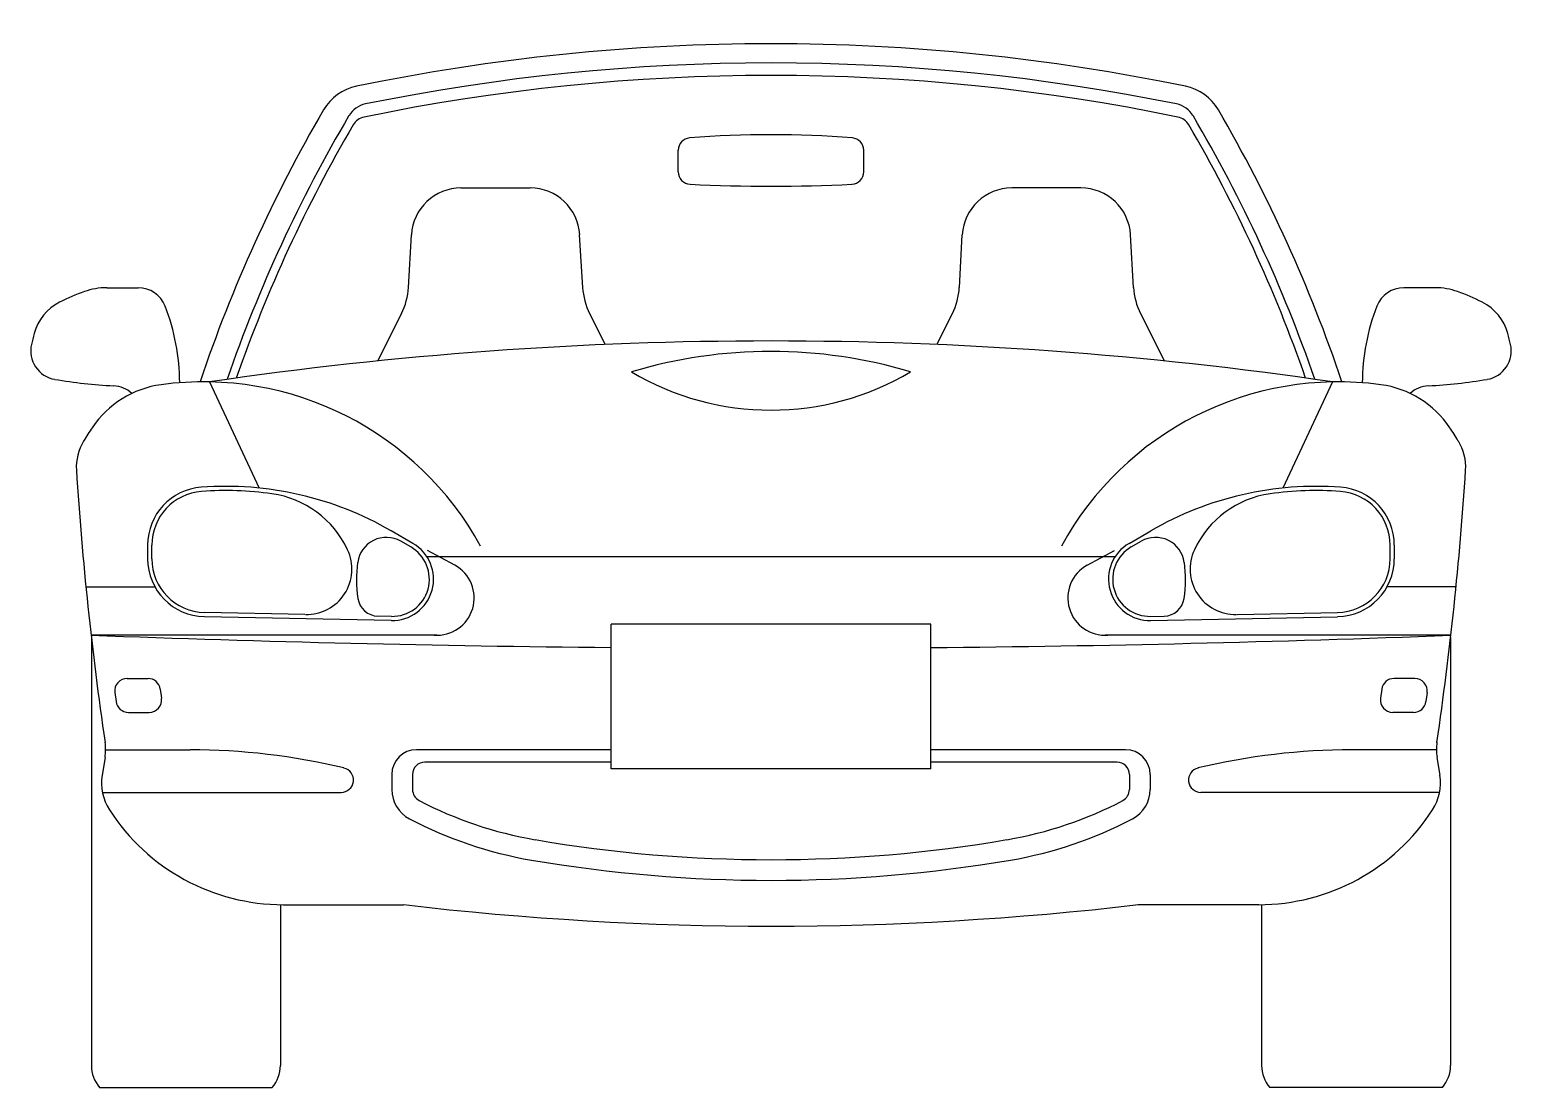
# Model space of a CAD drawing. Header units: millimetres. Extents: x 10313 to 12670, y 15204 to 16885.
import ezdxf

# ---------------------------------------------------------------- set-up
doc = ezdxf.new("R2010")
doc.units = ezdxf.units.MM

msp = doc.modelspace()

# ---------------------------------------------------------------- linework, layer by layer
for p, q in [((11343.9, 16658.8), (11343.9, 16693.1)), ((11639, 16658.8), (11639, 16693.1)), ((10998.5, 16633.3), (11108.4, 16633.3)), ((11984.4, 16633.3), (11874.5, 16633.3)), ((10915, 16475), (10919.7, 16558.8)), ((11192, 16475), (11187.2, 16558.8)), ((11791, 16475), (11795.7, 16558.8)), ((12068, 16475), (12063.2, 16558.8)), ((10435.2, 16474.6), (10485.1, 16474.6)), ((12547.7, 16474.6), (12497.8, 16474.6)), ((10903.8, 16433.5), (10865.8, 16358.1)), ((11203.1, 16433.5), (11227.9, 16384.3)), ((11779.8, 16433.5), (11755, 16384.3)), ((12079.1, 16433.5), (12117.1, 16358.1)), ((10598.6, 16325), (10677.5, 16156.1)), ((12384.3, 16325), (12305.4, 16156.1)), ((10922, 16068.2), (10887.3, 16088.2)), ((12061, 16068.2), (12095.6, 16088.2)), ((10500.3, 16043.8), (10500.3, 16065.6)), ((10506.9, 16043.8), (10506.9, 16065.6)), ((10918.7, 16062.5), (10902.8, 16071.7)), ((10988.6, 16033.4), (10945.3, 16056.9)), ((11994.3, 16033.4), (12037.6, 16056.9)), ((12064.2, 16062.5), (12080.1, 16071.7)), ((12476.1, 16043.8), (12476.1, 16065.6)), ((12482.7, 16043.8), (12482.7, 16065.6)), ((12038.5, 16046.7), (10944.5, 16046.7)), ((10402, 15999.4), (10511.7, 15999.4)), ((12580.9, 15999.4), (12471.3, 15999.4)), ((10887.7, 15945.5), (10590.4, 15951.7)), ((10750, 15955), (10590.6, 15958.3)), ((10887.8, 15952.1), (10866.3, 15952.5)), ((11745.6, 15939.7), (11237.3, 15939.7)), ((11237.3, 15709.8), (11237.3, 15939.7)), ((11745.6, 15709.8), (11745.6, 15939.7)), ((12095.1, 15952.1), (12116.6, 15952.5)), ((12095.2, 15945.5), (12392.5, 15951.7)), ((12233, 15955), (12392.4, 15958.3)), ((10960.3, 15922.3), (10410.3, 15922.3)), ((10410.7, 15918.6), (10410.7, 15238.3)), ((12572.7, 15922.3), (12022.7, 15922.3)), ((12572.2, 15918.6), (12572.2, 15238.3)), ((10467.6, 15853.5), (10500.8, 15853.5)), ((12515.3, 15853.5), (12482.2, 15853.5)), ((10448.1, 15831.2), (10450, 15816.6)), ((10520.3, 15836.5), (10522.3, 15821.9)), ((12462.6, 15836.5), (12460.6, 15821.9)), ((12534.9, 15831.2), (12532.9, 15816.6)), ((10469.6, 15799.5), (10502.8, 15799.5)), ((12513.4, 15799.5), (12480.2, 15799.5)), ((10432.4, 15728.1), (10427.9, 15699.8)), ((10433.4, 15740), (10567.7, 15740)), ((11237.3, 15740.2), (10928, 15740.2)), ((12055, 15740.2), (11745.6, 15740.2)), ((12549.5, 15740), (12415.3, 15740)), ((12550.5, 15728.1), (12555, 15699.8)), ((11237.3, 15720.5), (10941.1, 15720.5)), ((11745.6, 15709.8), (11237.3, 15709.8)), ((12041.8, 15720.5), (11745.6, 15720.5)), ((10888.5, 15700.7), (10888.5, 15677)), ((10921.4, 15700.8), (10921.4, 15677)), ((12061.6, 15700.8), (12061.6, 15677)), ((12094.4, 15700.8), (12094.4, 15677)), ((10428.4, 15672.3), (10807.8, 15672.3)), ((12554.5, 15672.3), (12175.1, 15672.3)), ((10711.4, 15493.9), (10711.4, 15238.3)), ((10715.9, 15493.9), (10907.3, 15493.9)), ((12267, 15493.9), (12075.6, 15493.9)), ((12271.6, 15493.9), (12271.6, 15238.3)), ((10423.8, 15203.5), (10698.2, 15203.5)), ((12559.1, 15203.5), (12284.7, 15203.5))]:
    msp.add_line(p, q)
for centre, major_axis, start_param, end_param in [((11491.5, 13610.9), (-2299.1, 2299.1), -0.989581, -0.581212), ((11491.5, 13610.9), (2277.6, 2277.6), 0.583795, 0.987001), ((11491.5, 13610.9), (-2263.5, 2263.5), -0.988919, -0.581875), ((10848.2, 16717.5), (-55.8, 55.8), -0.581212, 0.257419), ((12134.7, 16717.5), (-55.8, 55.8), 4.454976, 5.293605), ((10854.4, 16728), (-27.9, 27.9), -0.583795, 0.252008), ((12128.5, 16728), (-27.9, 27.9), 4.460381, 5.296184), ((12804.7, 15576.4), (-1657.4, 1657.4), 0.257419, 0.460313), ((12804.7, 15576.4), (-1629.5, 1629.5), 0.252008, 0.452704), ((10849.8, 16720.2), (-18.6, 18.6), -0.581875, 0.256022), ((12133.2, 16720.2), (18.6, 18.6), 6.027159, 6.865062), ((10178.2, 15576.4), (1629.5, 1629.5), 5.830482, 6.031177), ((10178.2, 15576.4), (-1657.4, 1657.4), 4.252072, 4.454976), ((12804.7, 15576.4), (1620.2, 1620.2), 1.826819, 2.020568), ((11491.5, 15058.3), (-1173.5, 1173.5), -0.863448, -0.707349), ((10178.2, 15576.4), (1620.2, 1620.2), 5.833416, 6.027159), ((11363.6, 16693.1), (13.9, 13.9), 0.863448, 2.356194), ((11619.3, 16693.1), (-13.9, 13.9), 3.926991, 5.419738), ((11363.6, 16658.8), (13.9, 13.9), 2.356194, 3.880356), ((11619.3, 16658.8), (-13.9, 13.9), 2.40283, 3.926991), ((10998.5, 16554.3), (-55.8, 55.8), -0.785398, 0.729111), ((11108.5, 16554.3), (55.8, 55.8), 5.554066, 7.068583), ((11491.5, 19398.6), (1953.4, 1953.4), 3.880356, 3.973626), ((11874.5, 16554.3), (-55.8, 55.8), -0.785398, 0.729111), ((11984.4, 16554.3), (55.8, 55.8), 5.554066, 7.068583), ((10518.5, 16137.6), (-248.6, 248.6), -0.440486, -0.318557), ((10435.2, 16369.4), (-74.4, 74.4), -0.785398, -0.440486), ((10485.1, 16428.6), (-32.5, 32.5), 4.295547, 5.497787), ((10809.9, 16480.9), (-74.4, 74.4), 3.459365, 3.870704), ((11297, 16480.9), (-74.4, 74.4), 0.841685, 1.252972), ((11685.9, 16480.9), (-74.4, 74.4), 3.459417, 3.870704), ((12173, 16480.9), (-74.4, 74.4), 0.841685, 1.253024), ((12497.8, 16428.6), (32.5, 32.5), 0.785398, 1.987633), ((12547.7, 16369.4), (74.4, 74.4), 0.440486, 0.785398), ((12464.4, 16137.6), (248.6, 248.6), 0.318551, 0.440486), ((10395.8, 16381), (55.8, 55.8), 1.252239, 2.092475), ((10208.2, 16321.6), (-242.5, 242.5), 3.932721, 4.295547), ((12774.7, 16321.6), (-242.5, 242.5), 0.416837, 0.779673), ((12587.1, 16381), (55.8, 55.8), 5.76151, 6.601736), ((11491.5, 10226.8), (-4358, 4358), -0.930795, -0.640002), ((10742.2, 16287.5), (309.5, 309.5), 2.092475, 2.132723), ((12240.7, 16287.5), (309.5, 309.5), 5.721266, 5.76151), ((10360.3, 16374.3), (32.5, 32.5), 2.132723, 3.757991), ((11491.5, 15602.9), (-544.8, 544.8), -1.077601, -0.493195), ((12622.7, 16374.3), (-32.5, 32.5), 2.525195, 4.150463), ((10589.3, 15823.2), (354.8, 354.8), 5.997491, 7.203653), ((11491.5, 16717.1), (309, 309), 3.394229, 4.459753), ((12393.6, 15823.2), (354.8, 354.8), 0.650329, 1.856489), ((10483.6, 17097.2), (551.1, 551.1), 3.757991, 3.878959), ((10543, 16164.1), (-111.6, 111.6), -0.650329, 0.193784), ((10444, 16272.8), (32.5, 32.5), 0.04039, 0.73737), ((12439.9, 16164.1), (-111.6, 111.6), 4.518603, 5.362718), ((12539, 16272.8), (-32.5, 32.5), -0.73737, -0.040387), ((12499.3, 17097.2), (-551.1, 551.1), 2.404226, 2.525195), ((10911.4, 15916.6), (425.4, 425.4), 1.76458, 1.806433), ((12071.5, 15916.6), (425.4, 425.4), 6.047541, 6.0894), ((10465.7, 16189.7), (-55.8, 55.8), 0.235637, 0.849033), ((12517.3, 16189.7), (55.8, 55.8), 5.434152, 6.047548), ((15636.7, 16519.2), (3719.7, 3719.7), 2.419829, 2.502575), ((7346.2, 16519.2), (3719.7, 3719.7), 5.351406, 5.434152), ((10592.3, 16065.6), (-65.1, 65.1), -0.712262, 0.785398), ((10592.3, 16065.6), (60.4, 60.4), 0.858534, 2.356194), ((10624, 15632.8), (372, 372), 0.261234, 0.858534), ((10624, 15632.8), (367.3, 367.3), 0.642969, 0.858534), ((12358.9, 15632.8), (372, 372), 0.712262, 1.309555), ((12358.9, 15632.8), (-367.3, 367.3), -0.858534, -0.642969), ((12390.6, 16065.6), (-60.4, 60.4), 3.926991, 5.424651), ((12390.6, 16065.6), (65.1, 65.1), 5.497787, 6.995447), ((10675.4, 15990.8), (-111.6, 111.6), 4.367887, 5.355358), ((12307.5, 15990.8), (-111.6, 111.6), -0.642969, 0.344511), ((10752.7, 16027.3), (-51.1, 51.1), 2.335285, 4.367878), ((10879.8, 16031.8), (32.5, 32.5), 0.261234, 2.224614), ((10889.1, 16011.3), (-46.5, 46.5), 2.335285, 4.97363), ((10889.1, 16011.3), (-41.8, 41.8), 2.335285, 4.97363), ((12093.9, 16011.3), (46.5, 46.5), 1.309555, 3.9479), ((12093.9, 16011.3), (41.8, 41.8), 1.309555, 3.9479), ((12103.1, 16031.8), (32.5, 32.5), 5.62937, 7.592741), ((12230.2, 16027.3), (51.1, 51.1), 1.915307, 3.9479), ((10592.3, 16043.8), (65.1, 65.1), 2.356194, 3.906082), ((10592.3, 16043.8), (60.4, 60.4), 2.356194, 3.906082), ((11042.6, 16010.3), (148.7, 148.7), 2.224614, 2.496728), ((10960.4, 15981.4), (-41.8, 41.8), 2.276573, 5.000333), ((12022.6, 15981.4), (41.8, 41.8), 1.282852, 4.006613), ((11940.3, 16010.3), (148.7, 148.7), 5.357253, 5.629368), ((12390.6, 16043.8), (60.4, 60.4), 3.9479, 5.497787), ((12390.6, 16043.8), (65.1, 65.1), 3.9479, 5.497787), ((10867, 15985.4), (-23.2, 23.2), 0.925932, 2.335285), ((12116, 15985.4), (23.2, 23.2), 3.9479, 5.357253), ((11491.5, 44085.9), (19929.3, 19929.3), 3.888611, 3.917967), ((11491.5, 44085.9), (19929.4, 19929.4), 3.936014, 3.965353), ((10467.6, 15833.8), (-13.9, 13.9), -0.785398, 0.91813), ((10500.8, 15833.8), (-13.9, 13.9), 4.061592, 5.497787), ((12482.2, 15833.8), (-13.9, 13.9), -0.785398, 0.650798), ((12515.3, 15833.8), (13.9, 13.9), 5.365055, 7.068583), ((10502.8, 15819.2), (-13.9, 13.9), 2.356194, 4.061591), ((12480.2, 15819.2), (13.9, 13.9), 2.221595, 3.926991), ((10469.6, 15819.2), (13.9, 13.9), 2.488927, 3.926991), ((12513.4, 15819.2), (-13.9, 13.9), 2.356194, 3.794259), ((10354.5, 15740.5), (55.8, 55.8), 5.340166, 5.644168), ((12628.5, 15740.5), (55.8, 55.8), 2.209814, 2.513815), ((10567.7, 14688), (743.9, 743.9), 0.550623, 0.785398), ((10927.9, 15700.8), (27.9, 27.9), 0.785398, 2.356194), ((12055, 15700.8), (27.9, 27.9), 5.497787, 7.068583), ((12415.2, 14688), (-743.9, 743.9), -0.785398, -0.550616), ((10807.8, 15692), (-13.9, 13.9), 2.356194, 5.263005), ((10941.1, 15700.8), (-13.9, 13.9), -0.785398, 0.785398), ((12041.8, 15700.8), (13.9, 13.9), 5.497787, 7.068583), ((12175.1, 15692), (13.9, 13.9), 1.02018, 3.926991), ((10505.8, 15687.4), (-55.8, 55.8), 0.627777, 1.357622), ((12477.1, 15687.4), (-55.8, 55.8), 3.354767, 4.084612), ((10941.1, 15677), (-37.2, 37.2), 0.785398, 1.873908), ((10941.1, 15677), (-13.9, 13.9), 0.785398, 1.873908), ((11221.7, 16212.9), (-441.7, 441.7), 1.873908, 2.18674), ((11761.3, 16212.9), (441.7, 441.7), 4.096445, 4.409278), ((12041.8, 15677), (13.9, 13.9), 4.409278, 5.497787), ((12041.8, 15677), (37.2, 37.2), 4.409278, 5.497787), ((10715.9, 15822.7), (232.5, 232.5), 2.928418, 3.926991), ((12267, 15822.7), (-232.5, 232.5), 2.356194, 3.354767), ((11221.7, 16212.9), (-465, 465), 1.873908, 2.18674), ((11761.3, 16212.9), (465, 465), 4.096445, 4.409278), ((11491.5, 17789.8), (1572.9, 1572.9), 3.757537, 4.096445), ((11491.5, 17789.8), (1596.1, 1596.1), 3.757537, 4.096445), ((11491.5, 20480), (3549.8, 3549.8), 3.810368, 4.043614), ((10463.3, 15238.3), (37.2, 37.2), 2.356194, 3.078935), ((10658.8, 15238.3), (-37.2, 37.2), 3.20425, 3.926991), ((12324.2, 15238.3), (37.2, 37.2), 2.356194, 3.078935), ((12519.6, 15238.3), (37.2, 37.2), 4.775046, 5.497787)]:
    msp.add_ellipse(centre, major_axis=major_axis, ratio=1, start_param=start_param, end_param=end_param)

doc.saveas('drawing.dxf')
